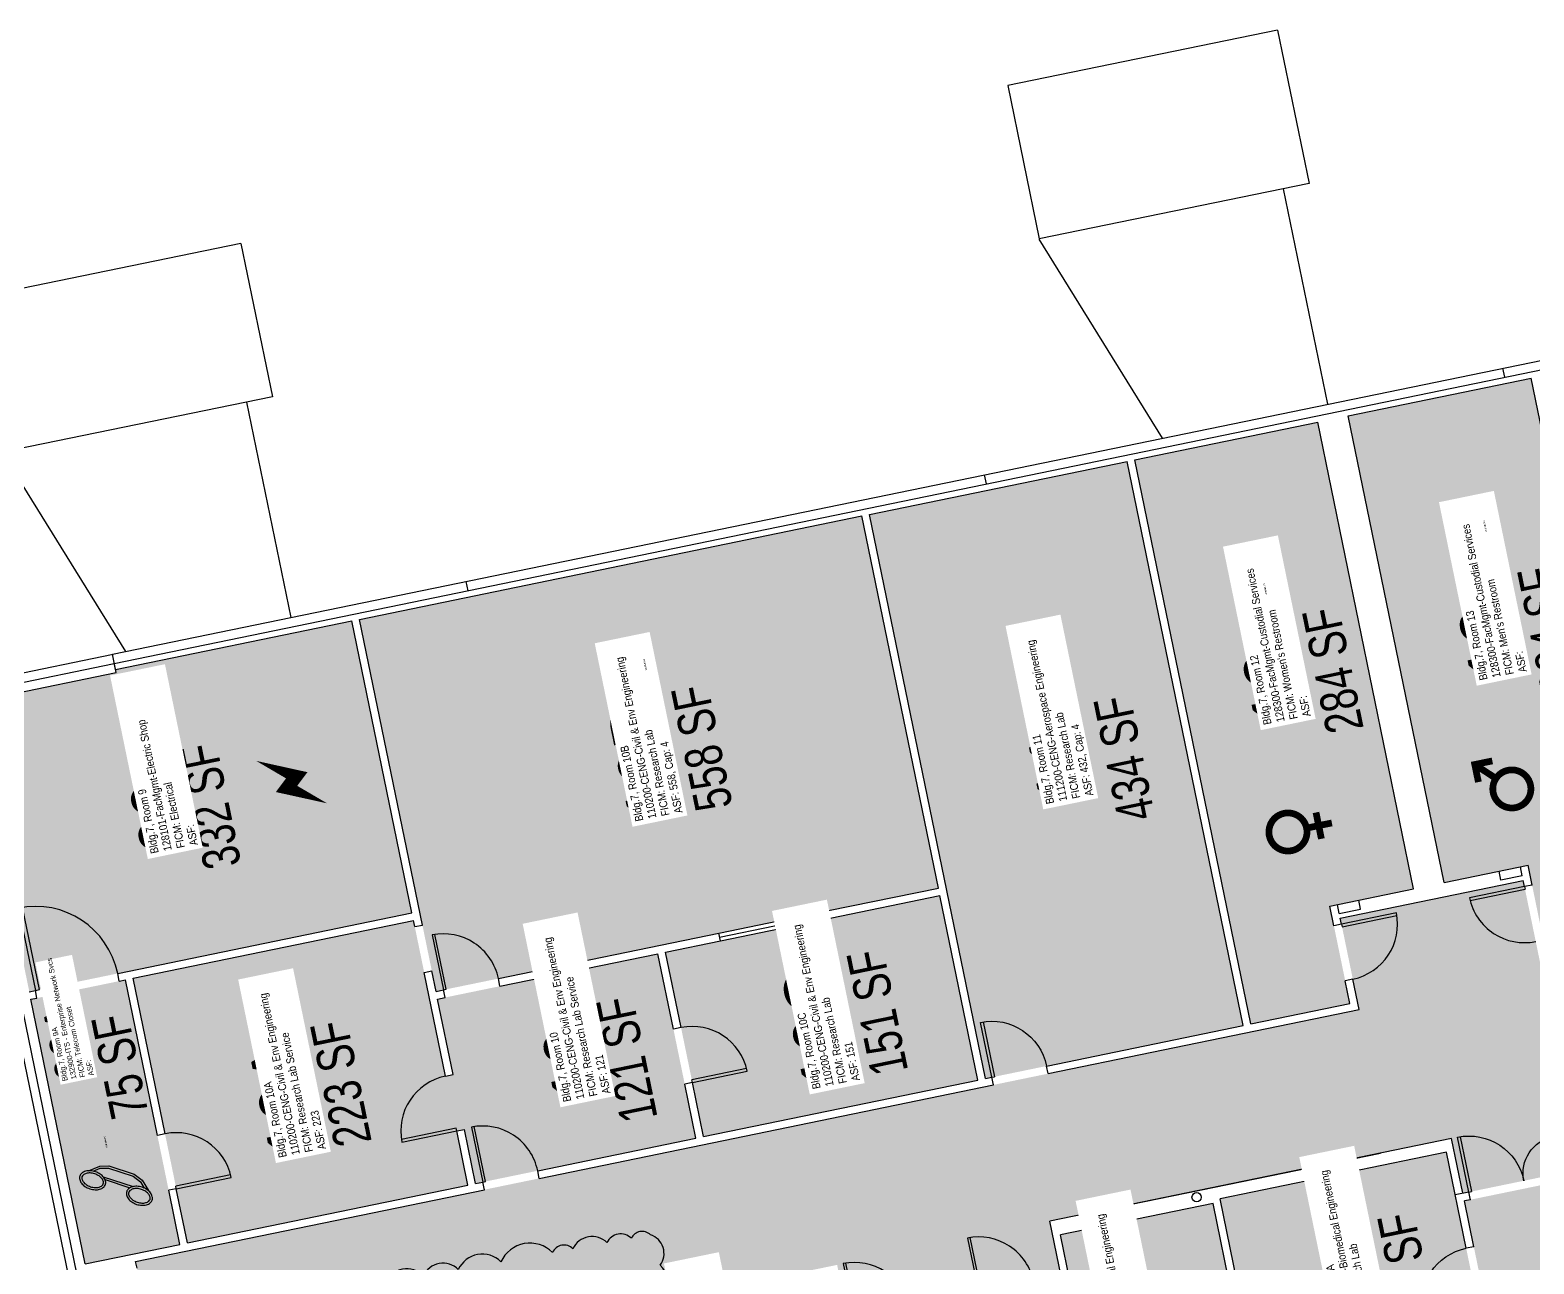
# Model space of a CAD drawing. Header units: inches. Extents: x 69196038 to 69200311, y 27680659 to 27683380.
# Drawn here: x 69197297 to 69198263, y 27681969 to 27682762 of the extents above; entities that cross this region are included whole.
import ezdxf
from ezdxf.enums import TextEntityAlignment as Align

# ---------------------------------------------------------------- set-up
doc = ezdxf.new("R2010")
doc.units = ezdxf.units.IN
doc.header["$MEASUREMENT"] = 0
doc.layers.get('0').update_dxf_attribs({"linetype": 'CONTINUOUS'})
for name, color, linetype in [('A-COLS', 5, 'CONTINUOUS'), ('A-DOOR', 2, 'CONTINUOUS'), ('A-FLOR', 3, 'CONTINUOUS'), ('A-GLAZ', 1, 'CONTINUOUS'), ('A-IDEN-ICON', 4, 'CONTINUOUS'), ('A-IDEN-RNUM', 7, 'CONTINUOUS'), ('A-IDEN-SNUM', 4, 'CONTINUOUS'), ('A-IDEN-VNUM', 4, 'CONTINUOUS'), ('A-WALL', 5, 'CONTINUOUS'), ('AREA-TEXT', 3, 'CONTINUOUS'), ('Rooms-Category-Color', 7, 'CONTINUOUS'), ('Rooms-College-Color', 7, 'CONTINUOUS'), ('Rooms-Department-Color', 7, 'CONTINUOUS'), ('Rooms-Division-Color', 7, 'CONTINUOUS'), ('Rooms-Information', 7, 'CONTINUOUS')]:
    doc.layers.add(name, color=color, linetype=linetype)
doc.layers.add('A-REV', color=1, linetype='CONTINUOUS', true_color=0xff0000)
doc.styles.add('Annotative', font='arial.ttf')
doc.styles.add('CP_AREA', font='arial.ttf', dxfattribs={"height": 15})
doc.styles.add('CP_ROOMSNUMBER', font='arial.ttf', dxfattribs={"height": 1})
doc.styles.add('CP_ROOMVNUMBER', font='arial.ttf', dxfattribs={"width": 0.85, "height": 0.075})

# ---------------------------------------------------------------- blocks, each defined once
blk = doc.blocks.new('ADO002')
for p, q in [((-0.5, 1), (-0.5, 0)), ((-0.451, 1), (-0.5, 1)), ((-0.451, 0), (-0.451, 1)), ((-0.5, 0), (-0.451, 0))]:
    blk.add_line(p, q)
blk.add_arc((-0.5, 0), 1, 0, 90)
at = {"style": 'Annotative', "flags": 1}
blk.add_attdef('SILLHT', text='', height=0.1, dxfattribs=at).set_placement((0, 0), align=Align.MIDDLE)
blk = doc.blocks.new('ADO102')
for p, q in [((0.451, 0.999), (0.451, 0)), ((0.5, 0), (0.5, 1)), ((0.5, 0), (0.451, 0))]:
    blk.add_line(p, q)
blk.add_arc((0.5, 0), 1, 90, 180)
at = {"style": 'Annotative', "flags": 1}
blk.add_attdef('SILLHT', text='', height=0.1, dxfattribs=at).set_placement((0, 0), align=Align.MIDDLE)
blk = doc.blocks.new('Cpmen')
at = {"color": 0, "linetype": 'ByBlock', "const_width": 0.015}
for points in [[(0.055, 0.01), (0.055, 0.05), (0.015, 0.05)], [(0.0151, 0.0101), (0.055, 0.05)]]:
    blk.add_lwpolyline(points, dxfattribs=at)
blk.add_lwpolyline([(-0.0575, -0.02, 1), (0.0275, -0.02, 1)], format="xyb", close=True, dxfattribs=at)
blk = doc.blocks.new('Cpwomen')
at = {"color": 0, "linetype": 'ByBlock', "const_width": 0.015}
blk.add_lwpolyline([(-0.0375, 0, 1), (0.0475, 0, 1)], format="xyb", close=True, dxfattribs=at)
for points in [[(0.005, -0.04), (0.005, -0.1)], [(-0.025, -0.07), (0.035, -0.07)]]:
    blk.add_lwpolyline(points, dxfattribs=at)
blk = doc.blocks.new('Cpelect')
at = {"color": 0, "linetype": 'ByBlock'}
blk.add_lwpolyline([(0.0623, 0.0629, 0, 0.03, 0), (0.0105, -0.0168, 0.03, 0.03, 0), (-0.0105, 0.0068, 0.03, 0, 0), (-0.0623, -0.0729, 0.03, 0, 0)], format="xyseb", dxfattribs=at)
blk = doc.blocks.new('Cpphone')
at = {"color": 0, "linetype": 'ByBlock'}
for p, q in [((0.0096, 0.0252), (-0.0196, -0.0252)), ((0.0169, 0.0279), (-0.0182, -0.0329))]:
    blk.add_line(p, q, dxfattribs=at)
for points in [[(0.0288, 0.0786, 0.139889), (0.0216, 0.0804, 0.107118), (0.0122, 0.0781, 0.079812), (0.0039, 0.0722, 0.067459), (-0.0035, 0.0626, 0.067459), (-0.008, 0.0515, 0.079812), (-0.009, 0.0413, 0.107118), (-0.0064, 0.032, 0.139889), (-0.0012, 0.0267, 0.139889), (0.0061, 0.0248, 0.107118), (0.0155, 0.0272, 0.079812), (0.0238, 0.0331, 0.067459), (0.0312, 0.0426, 0.067459), (0.0357, 0.0538, 0.079812), (0.0367, 0.0639, 0.107118), (0.034, 0.0732, 0.139889)], [(0.0263, 0.0743, 0.139889), (0.0218, 0.0754, 0.107118), (0.0144, 0.0736, 0.079812), (0.0074, 0.0686, 0.067459), (0.0008, 0.0601, 0.067459), (-0.0032, 0.0502, 0.079812), (-0.004, 0.0417, 0.107118), (-0.0019, 0.0344, 0.139889), (0.0013, 0.031, 0.139889), (0.0059, 0.0298, 0.107118), (0.0133, 0.0317, 0.079812), (0.0203, 0.0367, 0.067459), (0.0268, 0.0451, 0.067459), (0.0309, 0.055, 0.079812), (0.0317, 0.0636, 0.107118), (0.0296, 0.0709, 0.139889)], [(-0.0262, -0.0167, 0.139889), (-0.0334, -0.0148, 0.107118), (-0.0428, -0.0172, 0.079812), (-0.0511, -0.0231, 0.067459), (-0.0585, -0.0326, 0.067459), (-0.063, -0.0438, 0.079812), (-0.064, -0.0539, 0.107118), (-0.0614, -0.0632, 0.139889), (-0.0562, -0.0686, 0.139889), (-0.0489, -0.0704, 0.107118), (-0.0395, -0.0681, 0.079812), (-0.0312, -0.0622, 0.067459), (-0.0238, -0.0526, 0.067459), (-0.0193, -0.0415, 0.079812), (-0.0183, -0.0313, 0.107118), (-0.021, -0.022, 0.139889)], [(-0.0287, -0.021, 0.139889), (-0.0332, -0.0198, 0.107118), (-0.0406, -0.0217, 0.079812), (-0.0476, -0.0267, 0.067459), (-0.0542, -0.0351, 0.067459), (-0.0582, -0.045, 0.079812), (-0.059, -0.0536, 0.107118), (-0.0569, -0.0609, 0.139889), (-0.0537, -0.0643, 0.139889), (-0.0491, -0.0654, 0.107118), (-0.0417, -0.0636, 0.079812), (-0.0347, -0.0586, 0.067459), (-0.0282, -0.0501, 0.067459), (-0.0241, -0.0402, 0.079812), (-0.0233, -0.0317, 0.107118), (-0.0254, -0.0244, 0.139889)]]:
    blk.add_lwpolyline(points, format="xyb", close=True, dxfattribs=at)
for points in [[(0.0364, 0.0572), (0.0417, 0.0308), (0.0382, 0.0108), (0.0082, -0.0411), (-0.0083, -0.0558), (-0.0338, -0.0645)], [(0.0334, 0.047), (0.0366, 0.0307), (0.0334, 0.0126), (0.0043, -0.0379), (-0.0109, -0.0514), (-0.0265, -0.0567)]]:
    blk.add_lwpolyline(points, dxfattribs=at)

msp = doc.modelspace()

# ---------------------------------------------------------------- hatches: boundary and pattern name
at = {"layer": 'Rooms-Category-Color', "linetype": 'Continuous', "true_color": 0xadadad}
for points in [[(69198261.04, 27682538.16), (69198143.51, 27682513.97), (69198205.18, 27682214.25), (69198259.05, 27682225.34), (69198261.67, 27682212.6), (69198268.93, 27682177.34), (69198271.95, 27682162.65), (69198335.62, 27682175.75)], [(69198123.92, 27682509.94), (69198006.38, 27682485.75), (69198080.96, 27682123.35), (69198144.62, 27682136.45), (69198141.6, 27682151.14), (69198134.34, 27682186.4), (69198131.72, 27682199.13), (69198185.59, 27682210.22)], [(69199614.02, 27682422.99), (69199613.57, 27682425.2), (69199612.23, 27682431.72), (69199610.35, 27682432.96), (69199478.45, 27682405.81), (69199476.25, 27682405.36), (69199055.07, 27682318.69), (69199047.82, 27682353.95), (69199043.9, 27682353.15), (69199008.64, 27682345.89), (69198991.01, 27682342.26), (69198998.26, 27682307), (69198990.66, 27682305.44), (69198955.4, 27682298.18), (69198693.65, 27682244.32), (69198661.81, 27682237.77), (69198649.08, 27682235.15), (69198613.82, 27682227.89), (69198487.47, 27682201.89), (69198480.21, 27682237.15), (69198462.58, 27682233.53), (69198427.32, 27682226.27), (69198423.4, 27682225.46), (69198430.66, 27682190.2), (69198421.81, 27682188.38), (69198386.54, 27682181.12), (69198268.06, 27682156.74), (69198264.03, 27682176.33), (69198256.78, 27682211.6), (69198255.97, 27682215.51), (69198138.43, 27682191.33), (69198139.24, 27682187.41), (69198146.5, 27682152.15), (69198150.53, 27682132.56), (69197950.8, 27682091.46), (69197915.54, 27682084.2), (69197623.8, 27682024.17), (69197588.53, 27682016.91), (69197364.5, 27681970.81), (69197365.4, 27681966.4), (69197382.33, 27681884.13), (69197383.24, 27681879.72), (69197579.14, 27681920.03), (69197586.39, 27681884.77), (69197590.31, 27681885.58), (69197591.32, 27681880.68), (69197626.58, 27681887.93), (69197625.57, 27681892.83), (69197643.2, 27681896.46), (69197635.95, 27681931.72), (69197815.19, 27681968.6), (69197822.45, 27681933.34), (69197826.36, 27681934.15), (69197861.62, 27681941.41), (69197906.19, 27681950.58), (69197941.45, 27681957.83), (69197959.08, 27681961.46), (69197951.83, 27681996.72), (69198209.92, 27682049.83), (69198217.18, 27682014.57), (69198221.09, 27682015.38), (69198279.86, 27682027.47), (69198283.78, 27682028.28), (69198276.52, 27682063.54), (69198328.93, 27682074.32), (69198336.18, 27682039.06), (69198340.07, 27682039.86), (69198375.34, 27682047.12), (69198392.97, 27682050.74), (69198385.71, 27682086), (69198390.61, 27682087.01), (69198395.44, 27682063.5), (69198515.7, 27682088.25), (69198510.86, 27682111.76), (69198520.17, 27682113.67), (69198525.01, 27682090.17), (69198572.02, 27682099.84), (69198567.18, 27682123.35), (69198588.49, 27682127.73), (69198596.35, 27682089.53), (69198600.27, 27682090.34), (69198670.79, 27682104.85), (69198674.71, 27682105.66), (69198666.85, 27682143.86), (69199340.24, 27682282.42), (69199356.46, 27682203.58), (69199370.97, 27682133.05), (69199414.41, 27681921.98), (69199522.89, 27681944.3), (69199525.09, 27681944.75), (69199595.6, 27681959.26), (69199597.82, 27681959.72), (69199703.26, 27681981.42), (69199704.5, 27681983.29), (69199694.29, 27682032.91), (69199693.84, 27682035.12), (69199672.52, 27682138.7), (69199672.07, 27682140.9), (69199650.76, 27682244.48), (69199650.3, 27682246.69), (69199628.99, 27682350.27), (69199628.53, 27682352.47)], [(69197503.42, 27682382.26), (69197351.6, 27682351.01), (69197352, 27682349.06), (69197281.48, 27682334.54), (69197257.97, 27682329.71), (69197264.02, 27682300.32), (69197273.69, 27682253.31), (69197280.35, 27682220.98), (69197294.86, 27682150.46), (69197296.17, 27682144.1), (69197300.09, 27682144.9), (69197352.98, 27682155.79), (69197542.02, 27682194.69)], [(69197378.46, 27682051.77), (69197357.9, 27682151.69), (69197353.98, 27682150.89), (69197301.09, 27682140), (69197297.18, 27682139.2), (69197332.14, 27681969.26), (69197392.87, 27681981.76), (69197385.72, 27682016.51)]]:
    msp.add_hatch(color=253, dxfattribs=at).paths.add_polyline_path(points)
at = {"layer": 'Rooms-Category-Color', "linetype": 'Continuous', "true_color": 0xe3f498}
for points in [[(69198001.48, 27682484.75), (69197835.95, 27682450.68), (69197910.53, 27682088.28), (69197914.53, 27682089.1), (69197949.79, 27682096.36), (69198076.06, 27682122.34)], [(69197831.05, 27682449.68), (69197508.32, 27682383.26), (69197548.73, 27682186.88), (69197554.77, 27682157.49), (69197557.5, 27682144.27), (69197562.29, 27682145.26), (69197597.55, 27682152.51), (69197739.19, 27682181.66), (69197809.71, 27682196.17), (69197880.23, 27682210.68)], [(69197881.24, 27682205.79), (69197810.72, 27682191.27), (69197740.2, 27682176.76), (69197704.93, 27682169.51), (69197714.91, 27682121.02), (69197722.17, 27682085.76), (69197729.32, 27682050.99), (69197905.63, 27682087.27)], [(69197570.84, 27682054.62), (69197575.74, 27682055.63), (69197568.48, 27682090.89), (69197563.58, 27682089.88), (69197549.88, 27682156.49), (69197543.83, 27682185.87), (69197543.02, 27682189.79), (69197362.8, 27682152.7), (69197383.36, 27682052.78), (69197390.62, 27682017.52), (69197397.77, 27681982.76), (69197577.99, 27682019.85)], [(69197717.27, 27682084.75), (69197710.01, 27682120.01), (69197700.04, 27682168.5), (69197598.56, 27682147.62), (69197563.3, 27682140.36), (69197558.5, 27682139.37), (69197568.48, 27682090.89), (69197575.74, 27682055.63), (69197582.89, 27682020.86), (69197587.53, 27682021.81), (69197622.79, 27682029.07), (69197724.43, 27682049.98)], [(69198388.32, 27681760.86), (69198376.23, 27681819.63), (69198325.64, 27682065.48), (69198283.03, 27682056.71), (69198289.68, 27682024.39), (69198280.87, 27682022.57), (69198222.1, 27682010.48), (69198218.18, 27682009.67), (69198224.23, 27681980.29), (69198231.49, 27681945.03), (69198239.35, 27681906.83), (69198100.75, 27681878.31), (69198135.62, 27681708.86), (69198070.97, 27681695.56), (69198029.84, 27681687.09), (69198013.18, 27681683.66), (69197978.32, 27681853.11), (69197963.62, 27681850.09), (69197928.36, 27681842.83), (69197924.44, 27681842.03), (69197927.06, 27681829.29), (69197994.99, 27681499.21), (69198424, 27681587.49)], [(69198226.59, 27681944.02), (69198219.33, 27681979.28), (69198206.63, 27682040.99), (69198061.18, 27682011.06), (69198087.99, 27681880.79), (69198233.44, 27681910.72)], [(69198056.69, 27682008.09), (69197958.74, 27681987.93), (69197964.99, 27681957.57), (69197942.46, 27681952.94), (69197907.2, 27681945.68), (69197903.28, 27681944.87), (69197923.44, 27681846.93), (69197927.35, 27681847.73), (69197962.62, 27681854.99), (69198083.09, 27681879.78)]]:
    msp.add_hatch(color=61, dxfattribs=at).paths.add_polyline_path(points)
at = {"layer": 'Rooms-College-Color', "linetype": 'Continuous', "true_color": 0xadadad}
for points in [[(69198261.04, 27682538.16), (69198143.51, 27682513.97), (69198205.18, 27682214.25), (69198259.05, 27682225.34), (69198261.67, 27682212.6), (69198268.93, 27682177.34), (69198271.95, 27682162.65), (69198335.62, 27682175.75)], [(69198123.92, 27682509.94), (69198006.38, 27682485.75), (69198080.96, 27682123.35), (69198144.62, 27682136.45), (69198141.6, 27682151.14), (69198134.34, 27682186.4), (69198131.72, 27682199.13), (69198185.59, 27682210.22)], [(69199614.02, 27682422.99), (69199613.57, 27682425.2), (69199612.23, 27682431.72), (69199610.35, 27682432.96), (69199478.45, 27682405.81), (69199476.25, 27682405.36), (69199055.07, 27682318.69), (69199047.82, 27682353.95), (69199043.9, 27682353.15), (69199008.64, 27682345.89), (69198991.01, 27682342.26), (69198998.26, 27682307), (69198990.66, 27682305.44), (69198955.4, 27682298.18), (69198693.65, 27682244.32), (69198661.81, 27682237.77), (69198649.08, 27682235.15), (69198613.82, 27682227.89), (69198487.47, 27682201.89), (69198480.21, 27682237.15), (69198462.58, 27682233.53), (69198427.32, 27682226.27), (69198423.4, 27682225.46), (69198430.66, 27682190.2), (69198421.81, 27682188.38), (69198386.54, 27682181.12), (69198268.06, 27682156.74), (69198264.03, 27682176.33), (69198256.78, 27682211.6), (69198255.97, 27682215.51), (69198138.43, 27682191.33), (69198139.24, 27682187.41), (69198146.5, 27682152.15), (69198150.53, 27682132.56), (69197950.8, 27682091.46), (69197915.54, 27682084.2), (69197623.8, 27682024.17), (69197588.53, 27682016.91), (69197364.5, 27681970.81), (69197365.4, 27681966.4), (69197382.33, 27681884.13), (69197383.24, 27681879.72), (69197579.14, 27681920.03), (69197586.39, 27681884.77), (69197590.31, 27681885.58), (69197591.32, 27681880.68), (69197626.58, 27681887.93), (69197625.57, 27681892.83), (69197643.2, 27681896.46), (69197635.95, 27681931.72), (69197815.19, 27681968.6), (69197822.45, 27681933.34), (69197826.36, 27681934.15), (69197861.62, 27681941.41), (69197906.19, 27681950.58), (69197941.45, 27681957.83), (69197959.08, 27681961.46), (69197951.83, 27681996.72), (69198209.92, 27682049.83), (69198217.18, 27682014.57), (69198221.09, 27682015.38), (69198279.86, 27682027.47), (69198283.78, 27682028.28), (69198276.52, 27682063.54), (69198328.93, 27682074.32), (69198336.18, 27682039.06), (69198340.07, 27682039.86), (69198375.34, 27682047.12), (69198392.97, 27682050.74), (69198385.71, 27682086), (69198390.61, 27682087.01), (69198395.44, 27682063.5), (69198515.7, 27682088.25), (69198510.86, 27682111.76), (69198520.17, 27682113.67), (69198525.01, 27682090.17), (69198572.02, 27682099.84), (69198567.18, 27682123.35), (69198588.49, 27682127.73), (69198596.35, 27682089.53), (69198600.27, 27682090.34), (69198670.79, 27682104.85), (69198674.71, 27682105.66), (69198666.85, 27682143.86), (69199340.24, 27682282.42), (69199356.46, 27682203.58), (69199370.97, 27682133.05), (69199414.41, 27681921.98), (69199522.89, 27681944.3), (69199525.09, 27681944.75), (69199595.6, 27681959.26), (69199597.82, 27681959.72), (69199703.26, 27681981.42), (69199704.5, 27681983.29), (69199694.29, 27682032.91), (69199693.84, 27682035.12), (69199672.52, 27682138.7), (69199672.07, 27682140.9), (69199650.76, 27682244.48), (69199650.3, 27682246.69), (69199628.99, 27682350.27), (69199628.53, 27682352.47)], [(69197503.42, 27682382.26), (69197351.6, 27682351.01), (69197352, 27682349.06), (69197281.48, 27682334.54), (69197257.97, 27682329.71), (69197264.02, 27682300.32), (69197273.69, 27682253.31), (69197280.35, 27682220.98), (69197294.86, 27682150.46), (69197296.17, 27682144.1), (69197300.09, 27682144.9), (69197352.98, 27682155.79), (69197542.02, 27682194.69)], [(69197378.46, 27682051.77), (69197357.9, 27682151.69), (69197353.98, 27682150.89), (69197301.09, 27682140), (69197297.18, 27682139.2), (69197332.14, 27681969.26), (69197392.87, 27681981.76), (69197385.72, 27682016.51)]]:
    msp.add_hatch(color=253, dxfattribs=at).paths.add_polyline_path(points)
at = {"layer": 'Rooms-College-Color', "linetype": 'Continuous', "true_color": 0x99d7b2}
for points in [[(69198001.48, 27682484.75), (69197835.95, 27682450.68), (69197910.53, 27682088.28), (69197914.53, 27682089.1), (69197949.79, 27682096.36), (69198076.06, 27682122.34)], [(69197831.05, 27682449.68), (69197508.32, 27682383.26), (69197548.73, 27682186.88), (69197554.77, 27682157.49), (69197557.5, 27682144.27), (69197562.29, 27682145.26), (69197597.55, 27682152.51), (69197739.19, 27682181.66), (69197809.71, 27682196.17), (69197880.23, 27682210.68)], [(69197881.24, 27682205.79), (69197810.72, 27682191.27), (69197740.2, 27682176.76), (69197704.93, 27682169.51), (69197714.91, 27682121.02), (69197722.17, 27682085.76), (69197729.32, 27682050.99), (69197905.63, 27682087.27)], [(69197570.84, 27682054.62), (69197575.74, 27682055.63), (69197568.48, 27682090.89), (69197563.58, 27682089.88), (69197549.88, 27682156.49), (69197543.83, 27682185.87), (69197543.02, 27682189.79), (69197362.8, 27682152.7), (69197383.36, 27682052.78), (69197390.62, 27682017.52), (69197397.77, 27681982.76), (69197577.99, 27682019.85)], [(69197717.27, 27682084.75), (69197710.01, 27682120.01), (69197700.04, 27682168.5), (69197598.56, 27682147.62), (69197563.3, 27682140.36), (69197558.5, 27682139.37), (69197568.48, 27682090.89), (69197575.74, 27682055.63), (69197582.89, 27682020.86), (69197587.53, 27682021.81), (69197622.79, 27682029.07), (69197724.43, 27682049.98)], [(69198388.32, 27681760.86), (69198376.23, 27681819.63), (69198325.64, 27682065.48), (69198283.03, 27682056.71), (69198289.68, 27682024.39), (69198280.87, 27682022.57), (69198222.1, 27682010.48), (69198218.18, 27682009.67), (69198224.23, 27681980.29), (69198231.49, 27681945.03), (69198239.35, 27681906.83), (69198100.75, 27681878.31), (69198135.62, 27681708.86), (69198070.97, 27681695.56), (69198029.84, 27681687.09), (69198013.18, 27681683.66), (69197978.32, 27681853.11), (69197963.62, 27681850.09), (69197928.36, 27681842.83), (69197924.44, 27681842.03), (69197927.06, 27681829.29), (69197994.99, 27681499.21), (69198424, 27681587.49)], [(69198226.59, 27681944.02), (69198219.33, 27681979.28), (69198206.63, 27682040.99), (69198061.18, 27682011.06), (69198087.99, 27681880.79), (69198233.44, 27681910.72)], [(69198056.69, 27682008.09), (69197958.74, 27681987.93), (69197964.99, 27681957.57), (69197942.46, 27681952.94), (69197907.2, 27681945.68), (69197903.28, 27681944.87), (69197923.44, 27681846.93), (69197927.35, 27681847.73), (69197962.62, 27681854.99), (69198083.09, 27681879.78)]]:
    msp.add_hatch(color=253, dxfattribs=at).paths.add_polyline_path(points)
at = {"layer": 'Rooms-Department-Color', "linetype": 'Continuous', "true_color": 0xacacac}
for points in [[(69198261.04, 27682538.16), (69198143.51, 27682513.97), (69198205.18, 27682214.25), (69198259.05, 27682225.34), (69198261.67, 27682212.6), (69198268.93, 27682177.34), (69198271.95, 27682162.65), (69198335.62, 27682175.75)], [(69198123.92, 27682509.94), (69198006.38, 27682485.75), (69198080.96, 27682123.35), (69198144.62, 27682136.45), (69198141.6, 27682151.14), (69198134.34, 27682186.4), (69198131.72, 27682199.13), (69198185.59, 27682210.22)], [(69199614.02, 27682422.99), (69199613.57, 27682425.2), (69199612.23, 27682431.72), (69199610.35, 27682432.96), (69199478.45, 27682405.81), (69199476.25, 27682405.36), (69199055.07, 27682318.69), (69199047.82, 27682353.95), (69199043.9, 27682353.15), (69199008.64, 27682345.89), (69198991.01, 27682342.26), (69198998.26, 27682307), (69198990.66, 27682305.44), (69198955.4, 27682298.18), (69198693.65, 27682244.32), (69198661.81, 27682237.77), (69198649.08, 27682235.15), (69198613.82, 27682227.89), (69198487.47, 27682201.89), (69198480.21, 27682237.15), (69198462.58, 27682233.53), (69198427.32, 27682226.27), (69198423.4, 27682225.46), (69198430.66, 27682190.2), (69198421.81, 27682188.38), (69198386.54, 27682181.12), (69198268.06, 27682156.74), (69198264.03, 27682176.33), (69198256.78, 27682211.6), (69198255.97, 27682215.51), (69198138.43, 27682191.33), (69198139.24, 27682187.41), (69198146.5, 27682152.15), (69198150.53, 27682132.56), (69197950.8, 27682091.46), (69197915.54, 27682084.2), (69197623.8, 27682024.17), (69197588.53, 27682016.91), (69197364.5, 27681970.81), (69197365.4, 27681966.4), (69197382.33, 27681884.13), (69197383.24, 27681879.72), (69197579.14, 27681920.03), (69197586.39, 27681884.77), (69197590.31, 27681885.58), (69197591.32, 27681880.68), (69197626.58, 27681887.93), (69197625.57, 27681892.83), (69197643.2, 27681896.46), (69197635.95, 27681931.72), (69197815.19, 27681968.6), (69197822.45, 27681933.34), (69197826.36, 27681934.15), (69197861.62, 27681941.41), (69197906.19, 27681950.58), (69197941.45, 27681957.83), (69197959.08, 27681961.46), (69197951.83, 27681996.72), (69198209.92, 27682049.83), (69198217.18, 27682014.57), (69198221.09, 27682015.38), (69198279.86, 27682027.47), (69198283.78, 27682028.28), (69198276.52, 27682063.54), (69198328.93, 27682074.32), (69198336.18, 27682039.06), (69198340.07, 27682039.86), (69198375.34, 27682047.12), (69198392.97, 27682050.74), (69198385.71, 27682086), (69198390.61, 27682087.01), (69198395.44, 27682063.5), (69198515.7, 27682088.25), (69198510.86, 27682111.76), (69198520.17, 27682113.67), (69198525.01, 27682090.17), (69198572.02, 27682099.84), (69198567.18, 27682123.35), (69198588.49, 27682127.73), (69198596.35, 27682089.53), (69198600.27, 27682090.34), (69198670.79, 27682104.85), (69198674.71, 27682105.66), (69198666.85, 27682143.86), (69199340.24, 27682282.42), (69199356.46, 27682203.58), (69199370.97, 27682133.05), (69199414.41, 27681921.98), (69199522.89, 27681944.3), (69199525.09, 27681944.75), (69199595.6, 27681959.26), (69199597.82, 27681959.72), (69199703.26, 27681981.42), (69199704.5, 27681983.29), (69199694.29, 27682032.91), (69199693.84, 27682035.12), (69199672.52, 27682138.7), (69199672.07, 27682140.9), (69199650.76, 27682244.48), (69199650.3, 27682246.69), (69199628.99, 27682350.27), (69199628.53, 27682352.47)], [(69197503.42, 27682382.26), (69197351.6, 27682351.01), (69197352, 27682349.06), (69197281.48, 27682334.54), (69197257.97, 27682329.71), (69197264.02, 27682300.32), (69197273.69, 27682253.31), (69197280.35, 27682220.98), (69197294.86, 27682150.46), (69197296.17, 27682144.1), (69197300.09, 27682144.9), (69197352.98, 27682155.79), (69197542.02, 27682194.69)], [(69197378.46, 27682051.77), (69197357.9, 27682151.69), (69197353.98, 27682150.89), (69197301.09, 27682140), (69197297.18, 27682139.2), (69197332.14, 27681969.26), (69197392.87, 27681981.76), (69197385.72, 27682016.51)]]:
    msp.add_hatch(color=253, dxfattribs=at).paths.add_polyline_path(points)
at = {"layer": 'Rooms-Department-Color', "linetype": 'Continuous', "true_color": 0x99d7b2}
for points in [[(69198001.48, 27682484.75), (69197835.95, 27682450.68), (69197910.53, 27682088.28), (69197914.53, 27682089.1), (69197949.79, 27682096.36), (69198076.06, 27682122.34)], [(69197831.05, 27682449.68), (69197508.32, 27682383.26), (69197548.73, 27682186.88), (69197554.77, 27682157.49), (69197557.5, 27682144.27), (69197562.29, 27682145.26), (69197597.55, 27682152.51), (69197739.19, 27682181.66), (69197809.71, 27682196.17), (69197880.23, 27682210.68)], [(69197881.24, 27682205.79), (69197810.72, 27682191.27), (69197740.2, 27682176.76), (69197704.93, 27682169.51), (69197714.91, 27682121.02), (69197722.17, 27682085.76), (69197729.32, 27682050.99), (69197905.63, 27682087.27)], [(69197570.84, 27682054.62), (69197575.74, 27682055.63), (69197568.48, 27682090.89), (69197563.58, 27682089.88), (69197549.88, 27682156.49), (69197543.83, 27682185.87), (69197543.02, 27682189.79), (69197362.8, 27682152.7), (69197383.36, 27682052.78), (69197390.62, 27682017.52), (69197397.77, 27681982.76), (69197577.99, 27682019.85)], [(69197717.27, 27682084.75), (69197710.01, 27682120.01), (69197700.04, 27682168.5), (69197598.56, 27682147.62), (69197563.3, 27682140.36), (69197558.5, 27682139.37), (69197568.48, 27682090.89), (69197575.74, 27682055.63), (69197582.89, 27682020.86), (69197587.53, 27682021.81), (69197622.79, 27682029.07), (69197724.43, 27682049.98)], [(69198388.32, 27681760.86), (69198376.23, 27681819.63), (69198325.64, 27682065.48), (69198283.03, 27682056.71), (69198289.68, 27682024.39), (69198280.87, 27682022.57), (69198222.1, 27682010.48), (69198218.18, 27682009.67), (69198224.23, 27681980.29), (69198231.49, 27681945.03), (69198239.35, 27681906.83), (69198100.75, 27681878.31), (69198135.62, 27681708.86), (69198070.97, 27681695.56), (69198029.84, 27681687.09), (69198013.18, 27681683.66), (69197978.32, 27681853.11), (69197963.62, 27681850.09), (69197928.36, 27681842.83), (69197924.44, 27681842.03), (69197927.06, 27681829.29), (69197994.99, 27681499.21), (69198424, 27681587.49)], [(69198226.59, 27681944.02), (69198219.33, 27681979.28), (69198206.63, 27682040.99), (69198061.18, 27682011.06), (69198087.99, 27681880.79), (69198233.44, 27681910.72)], [(69198056.69, 27682008.09), (69197958.74, 27681987.93), (69197964.99, 27681957.57), (69197942.46, 27681952.94), (69197907.2, 27681945.68), (69197903.28, 27681944.87), (69197923.44, 27681846.93), (69197927.35, 27681847.73), (69197962.62, 27681854.99), (69198083.09, 27681879.78)]]:
    msp.add_hatch(color=253, dxfattribs=at).paths.add_polyline_path(points)
at = {"layer": 'Rooms-Division-Color', "linetype": 'Continuous', "true_color": 0xadadad}
for points in [[(69198261.04, 27682538.16), (69198143.51, 27682513.97), (69198205.18, 27682214.25), (69198259.05, 27682225.34), (69198261.67, 27682212.6), (69198268.93, 27682177.34), (69198271.95, 27682162.65), (69198335.62, 27682175.75)], [(69198123.92, 27682509.94), (69198006.38, 27682485.75), (69198080.96, 27682123.35), (69198144.62, 27682136.45), (69198141.6, 27682151.14), (69198134.34, 27682186.4), (69198131.72, 27682199.13), (69198185.59, 27682210.22)], [(69199614.02, 27682422.99), (69199613.57, 27682425.2), (69199612.23, 27682431.72), (69199610.35, 27682432.96), (69199478.45, 27682405.81), (69199476.25, 27682405.36), (69199055.07, 27682318.69), (69199047.82, 27682353.95), (69199043.9, 27682353.15), (69199008.64, 27682345.89), (69198991.01, 27682342.26), (69198998.26, 27682307), (69198990.66, 27682305.44), (69198955.4, 27682298.18), (69198693.65, 27682244.32), (69198661.81, 27682237.77), (69198649.08, 27682235.15), (69198613.82, 27682227.89), (69198487.47, 27682201.89), (69198480.21, 27682237.15), (69198462.58, 27682233.53), (69198427.32, 27682226.27), (69198423.4, 27682225.46), (69198430.66, 27682190.2), (69198421.81, 27682188.38), (69198386.54, 27682181.12), (69198268.06, 27682156.74), (69198264.03, 27682176.33), (69198256.78, 27682211.6), (69198255.97, 27682215.51), (69198138.43, 27682191.33), (69198139.24, 27682187.41), (69198146.5, 27682152.15), (69198150.53, 27682132.56), (69197950.8, 27682091.46), (69197915.54, 27682084.2), (69197623.8, 27682024.17), (69197588.53, 27682016.91), (69197364.5, 27681970.81), (69197365.4, 27681966.4), (69197382.33, 27681884.13), (69197383.24, 27681879.72), (69197579.14, 27681920.03), (69197586.39, 27681884.77), (69197590.31, 27681885.58), (69197591.32, 27681880.68), (69197626.58, 27681887.93), (69197625.57, 27681892.83), (69197643.2, 27681896.46), (69197635.95, 27681931.72), (69197815.19, 27681968.6), (69197822.45, 27681933.34), (69197826.36, 27681934.15), (69197861.62, 27681941.41), (69197906.19, 27681950.58), (69197941.45, 27681957.83), (69197959.08, 27681961.46), (69197951.83, 27681996.72), (69198209.92, 27682049.83), (69198217.18, 27682014.57), (69198221.09, 27682015.38), (69198279.86, 27682027.47), (69198283.78, 27682028.28), (69198276.52, 27682063.54), (69198328.93, 27682074.32), (69198336.18, 27682039.06), (69198340.07, 27682039.86), (69198375.34, 27682047.12), (69198392.97, 27682050.74), (69198385.71, 27682086), (69198390.61, 27682087.01), (69198395.44, 27682063.5), (69198515.7, 27682088.25), (69198510.86, 27682111.76), (69198520.17, 27682113.67), (69198525.01, 27682090.17), (69198572.02, 27682099.84), (69198567.18, 27682123.35), (69198588.49, 27682127.73), (69198596.35, 27682089.53), (69198600.27, 27682090.34), (69198670.79, 27682104.85), (69198674.71, 27682105.66), (69198666.85, 27682143.86), (69199340.24, 27682282.42), (69199356.46, 27682203.58), (69199370.97, 27682133.05), (69199414.41, 27681921.98), (69199522.89, 27681944.3), (69199525.09, 27681944.75), (69199595.6, 27681959.26), (69199597.82, 27681959.72), (69199703.26, 27681981.42), (69199704.5, 27681983.29), (69199694.29, 27682032.91), (69199693.84, 27682035.12), (69199672.52, 27682138.7), (69199672.07, 27682140.9), (69199650.76, 27682244.48), (69199650.3, 27682246.69), (69199628.99, 27682350.27), (69199628.53, 27682352.47)], [(69197503.42, 27682382.26), (69197351.6, 27682351.01), (69197352, 27682349.06), (69197281.48, 27682334.54), (69197257.97, 27682329.71), (69197264.02, 27682300.32), (69197273.69, 27682253.31), (69197280.35, 27682220.98), (69197294.86, 27682150.46), (69197296.17, 27682144.1), (69197300.09, 27682144.9), (69197352.98, 27682155.79), (69197542.02, 27682194.69)], [(69197378.46, 27682051.77), (69197357.9, 27682151.69), (69197353.98, 27682150.89), (69197301.09, 27682140), (69197297.18, 27682139.2), (69197332.14, 27681969.26), (69197392.87, 27681981.76), (69197385.72, 27682016.51)]]:
    msp.add_hatch(color=253, dxfattribs=at).paths.add_polyline_path(points)
at = {"layer": 'Rooms-Division-Color', "linetype": 'Continuous', "true_color": 0x99d7b2}
for points in [[(69198001.48, 27682484.75), (69197835.95, 27682450.68), (69197910.53, 27682088.28), (69197914.53, 27682089.1), (69197949.79, 27682096.36), (69198076.06, 27682122.34)], [(69197831.05, 27682449.68), (69197508.32, 27682383.26), (69197548.73, 27682186.88), (69197554.77, 27682157.49), (69197557.5, 27682144.27), (69197562.29, 27682145.26), (69197597.55, 27682152.51), (69197739.19, 27682181.66), (69197809.71, 27682196.17), (69197880.23, 27682210.68)], [(69197881.24, 27682205.79), (69197810.72, 27682191.27), (69197740.2, 27682176.76), (69197704.93, 27682169.51), (69197714.91, 27682121.02), (69197722.17, 27682085.76), (69197729.32, 27682050.99), (69197905.63, 27682087.27)], [(69197570.84, 27682054.62), (69197575.74, 27682055.63), (69197568.48, 27682090.89), (69197563.58, 27682089.88), (69197549.88, 27682156.49), (69197543.83, 27682185.87), (69197543.02, 27682189.79), (69197362.8, 27682152.7), (69197383.36, 27682052.78), (69197390.62, 27682017.52), (69197397.77, 27681982.76), (69197577.99, 27682019.85)], [(69197717.27, 27682084.75), (69197710.01, 27682120.01), (69197700.04, 27682168.5), (69197598.56, 27682147.62), (69197563.3, 27682140.36), (69197558.5, 27682139.37), (69197568.48, 27682090.89), (69197575.74, 27682055.63), (69197582.89, 27682020.86), (69197587.53, 27682021.81), (69197622.79, 27682029.07), (69197724.43, 27682049.98)], [(69198388.32, 27681760.86), (69198376.23, 27681819.63), (69198325.64, 27682065.48), (69198283.03, 27682056.71), (69198289.68, 27682024.39), (69198280.87, 27682022.57), (69198222.1, 27682010.48), (69198218.18, 27682009.67), (69198224.23, 27681980.29), (69198231.49, 27681945.03), (69198239.35, 27681906.83), (69198100.75, 27681878.31), (69198135.62, 27681708.86), (69198070.97, 27681695.56), (69198029.84, 27681687.09), (69198013.18, 27681683.66), (69197978.32, 27681853.11), (69197963.62, 27681850.09), (69197928.36, 27681842.83), (69197924.44, 27681842.03), (69197927.06, 27681829.29), (69197994.99, 27681499.21), (69198424, 27681587.49)], [(69198226.59, 27681944.02), (69198219.33, 27681979.28), (69198206.63, 27682040.99), (69198061.18, 27682011.06), (69198087.99, 27681880.79), (69198233.44, 27681910.72)], [(69198056.69, 27682008.09), (69197958.74, 27681987.93), (69197964.99, 27681957.57), (69197942.46, 27681952.94), (69197907.2, 27681945.68), (69197903.28, 27681944.87), (69197923.44, 27681846.93), (69197927.35, 27681847.73), (69197962.62, 27681854.99), (69198083.09, 27681879.78)]]:
    msp.add_hatch(color=253, dxfattribs=at).paths.add_polyline_path(points)

# ---------------------------------------------------------------- linework, layer by layer
at = {"layer": 'A-COLS'}
msp.add_circle((69198046.17, 27682012.05), 3, dxfattribs=at)
at = {"layer": 'A-FLOR'}
for p, q in [((69198098.13, 27682761.79), (69197924.76, 27682726.11)), ((69198098.13, 27682761.79), (69198118.4, 27682663.27)), ((69197924.76, 27682726.11), (69197945.03, 27682627.59)), ((69198118.4, 27682663.27), (69197945.03, 27682627.59)), ((69198101.73, 27682659.9), (69198130.22, 27682521.45)), ((69198024.18, 27682499.6), (69197945.06, 27682627.47)), ((69197432.08, 27682624.73), (69197258.72, 27682589.05)), ((69197432.08, 27682624.73), (69197452.34, 27682526.27)), ((69197452.34, 27682526.27), (69197278.98, 27682490.59)), ((69197435.68, 27682522.84), (69197464.18, 27682384.39)), ((69197358.14, 27682362.55), (69197279.01, 27682490.42))]:
    msp.add_line(p, q, dxfattribs=at)
at = {"layer": 'A-GLAZ'}
for p, q in [((69197279.55, 27682346.4), (69197350.07, 27682360.91)), ((69197280.27, 27682340.42), (69197350.79, 27682354.93)), ((69197281.48, 27682334.54), (69197352, 27682349.06)), ((69197739.19, 27682181.66), (69197809.71, 27682196.17)), ((69197740.2, 27682176.76), (69197810.72, 27682191.27))]:
    msp.add_line(p, q, dxfattribs=at)
at = {"layer": 'A-GLAZ', "linetype": 'Continuous'}
msp.add_line((69197739.69, 27682179.21), (69197810.21, 27682193.72), dxfattribs=at)
at = {"layer": 'A-REV', "linetype": 'Continuous'}
msp.add_lwpolyline([(69197545.3, 27681852.34, 0.520567), (69197560.83, 27681854.79, 0.520567), (69197592.73, 27681859.83, 0.520567), (69197617.16, 27681863.69, 0.520567), (69197641.01, 27681867.46, 0.520567), (69197654.94, 27681869.66, 0.520567), (69197679.19, 27681873.5, 0.520567), (69197686.88, 27681881.4, 0.520567), (69197689.69, 27681898.26, 0.520567), (69197695.53, 27681933.25, 0.520567), (69197701.39, 27681968.39, 0.520567), (69197695.23, 27681987.93, 0.520567), (69197682.97, 27681985.72, 0.520567), (69197667.32, 27681982.9, 0.520567), (69197645.44, 27681978.96, 0.520567), (69197632.33, 27681976.6, 0.520567), (69197599.13, 27681970.61, 0.520567), (69197571.81, 27681965.69, 0.520567), (69197549.28, 27681961.62, 0.520567), (69197524.89, 27681957.23, 0.520567), (69197519.45, 27681941.2, 0.520567), (69197525.63, 27681919.96, 0.520567), (69197535.03, 27681887.66, 0.520567), (69197538.9, 27681874.35, 0.520567)], format="xyb", close=True, dxfattribs=at)
at = {"layer": 'A-WALL'}
for p, q in [((69197349.58, 27682360.81), (69198462.27, 27682589.77)), ((69197350.79, 27682354.93), (69198463.48, 27682583.9)), ((69198244.08, 27682538.75), (69198242.87, 27682544.63)), ((69198244.08, 27682538.75), (69198242.87, 27682544.63)), ((69198143.51, 27682513.97), (69198261.04, 27682538.16)), ((69198335.62, 27682175.75), (69198261.04, 27682538.16)), ((69198006.38, 27682485.75), (69198123.92, 27682509.94)), ((69198185.59, 27682210.22), (69198123.92, 27682509.94)), ((69198205.18, 27682214.25), (69198143.51, 27682513.97)), ((69197835.95, 27682450.68), (69198001.48, 27682484.75)), ((69198076.06, 27682122.34), (69198001.48, 27682484.75)), ((69198080.96, 27682123.35), (69198006.38, 27682485.75)), ((69197911.05, 27682470.22), (69197909.85, 27682476.1)), ((69197508.32, 27682383.26), (69197831.05, 27682449.68)), ((69197880.23, 27682210.68), (69197831.05, 27682449.68)), ((69197910.53, 27682088.28), (69197835.95, 27682450.68)), ((69197578.03, 27682401.69), (69197576.82, 27682407.57)), ((69197351.6, 27682351.01), (69197503.42, 27682382.26)), ((69197542.02, 27682194.69), (69197503.42, 27682382.26)), ((69197548.73, 27682186.88), (69197508.32, 27682383.26)), ((69197351.6, 27682351.01), (69197349.58, 27682360.81)), ((69197352, 27682349.06), (69197349.58, 27682360.81)), ((69198205.18, 27682214.25), (69198259.05, 27682225.34)), ((69198241.65, 27682215.63), (69198240.44, 27682221.51)), ((69198255.37, 27682218.45), (69198254.16, 27682224.33)), ((69198261.67, 27682212.6), (69198259.05, 27682225.34)), ((69197809.71, 27682196.17), (69197880.23, 27682210.68)), ((69198131.72, 27682199.13), (69198185.59, 27682210.22)), ((69198138.43, 27682191.33), (69198255.97, 27682215.51)), ((69198255.37, 27682218.45), (69198241.65, 27682215.63)), ((69198256.78, 27682211.6), (69198255.97, 27682215.51)), ((69198261.67, 27682212.6), (69198256.78, 27682211.6)), ((69197810.72, 27682191.27), (69197881.24, 27682205.79)), ((69197905.63, 27682087.27), (69197881.24, 27682205.79)), ((69198137.83, 27682194.27), (69198136.62, 27682200.14)), ((69198151.54, 27682197.09), (69198150.33, 27682202.96)), ((69197352.98, 27682155.79), (69197542.02, 27682194.69)), ((69197810.72, 27682191.27), (69197809.71, 27682196.17)), ((69198134.34, 27682186.4), (69198131.72, 27682199.13)), ((69198137.83, 27682194.27), (69198151.54, 27682197.09)), ((69198139.24, 27682187.41), (69198138.43, 27682191.33)), ((69197362.8, 27682152.7), (69197543.02, 27682189.79)), ((69197543.83, 27682185.87), (69197543.02, 27682189.79)), ((69197543.83, 27682185.87), (69197548.73, 27682186.88)), ((69197597.55, 27682152.51), (69197739.19, 27682181.66)), ((69197740.2, 27682176.76), (69197739.19, 27682181.66)), ((69198139.24, 27682187.41), (69198134.34, 27682186.4)), ((69197704.93, 27682169.51), (69197740.2, 27682176.76)), ((69197598.56, 27682147.62), (69197700.04, 27682168.5)), ((69197710.01, 27682120.01), (69197700.04, 27682168.5)), ((69197714.91, 27682121.02), (69197704.93, 27682169.51)), ((69197353.98, 27682150.89), (69197352.98, 27682155.79)), ((69197353.98, 27682150.89), (69197357.9, 27682151.69)), ((69197378.46, 27682051.77), (69197357.9, 27682151.69)), ((69197383.36, 27682052.78), (69197362.8, 27682152.7)), ((69197549.88, 27682156.49), (69197554.77, 27682157.49)), ((69197563.58, 27682089.88), (69197549.88, 27682156.49)), ((69197557.5, 27682144.27), (69197554.77, 27682157.49)), ((69197598.56, 27682147.62), (69197597.55, 27682152.51)), ((69198146.5, 27682152.15), (69198141.6, 27682151.14)), ((69198150.53, 27682132.56), (69198146.5, 27682152.15)), ((69197321.4, 27681961.94), (69197283.1, 27682148.04)), ((69197326.79, 27681963.05), (69197288.49, 27682149.15)), ((69197296.17, 27682144.1), (69197300.09, 27682144.9)), ((69197301.09, 27682140), (69197300.09, 27682144.9)), ((69197557.5, 27682144.27), (69197562.29, 27682145.26)), ((69197563.3, 27682140.36), (69197562.29, 27682145.26)), ((69198144.62, 27682136.45), (69198141.6, 27682151.14)), ((69197297.18, 27682139.2), (69197301.09, 27682140)), ((69197332.14, 27681969.26), (69197297.18, 27682139.2)), ((69197558.5, 27682139.37), (69197563.3, 27682140.36)), ((69197568.48, 27682090.89), (69197558.5, 27682139.37)), ((69197950.8, 27682091.46), (69198150.53, 27682132.56)), ((69198080.96, 27682123.35), (69198144.62, 27682136.45)), ((69197714.91, 27682121.02), (69197710.01, 27682120.01)), ((69197949.79, 27682096.36), (69198076.06, 27682122.34)), ((69197950.8, 27682091.46), (69197949.79, 27682096.36)), ((69197563.58, 27682089.88), (69197568.48, 27682090.89)), ((69197623.8, 27682024.17), (69197915.54, 27682084.2)), ((69197722.17, 27682085.76), (69197717.27, 27682084.75)), ((69197724.43, 27682049.98), (69197717.27, 27682084.75)), ((69197729.32, 27682050.99), (69197722.17, 27682085.76)), ((69197729.32, 27682050.99), (69197905.63, 27682087.27)), ((69197910.53, 27682088.28), (69197914.53, 27682089.1)), ((69197915.54, 27682084.2), (69197914.53, 27682089.1)), ((69197570.84, 27682054.62), (69197575.74, 27682055.63)), ((69197582.89, 27682020.86), (69197575.74, 27682055.63)), ((69197383.36, 27682052.78), (69197378.46, 27682051.77)), ((69197577.99, 27682019.85), (69197570.84, 27682054.62)), ((69197622.79, 27682029.07), (69197724.43, 27682049.98)), ((69198209.92, 27682049.83), (69197951.83, 27681996.72)), ((69198217.18, 27682014.57), (69198209.92, 27682049.83)), ((69197994.92, 27682005.59), (69198164.37, 27682040.46)), ((69198206.63, 27682040.99), (69198061.18, 27682011.06)), ((69198219.33, 27681979.28), (69198206.63, 27682040.99)), ((69197623.8, 27682024.17), (69197622.79, 27682029.07)), ((69197364.5, 27681970.81), (69197588.53, 27682016.91)), ((69197390.62, 27682017.52), (69197385.72, 27682016.51)), ((69197392.87, 27681981.76), (69197385.72, 27682016.51)), ((69197397.77, 27681982.76), (69197390.62, 27682017.52)), ((69197397.77, 27681982.76), (69197577.99, 27682019.85)), ((69197582.89, 27682020.86), (69197587.53, 27682021.81)), ((69197588.53, 27682016.91), (69197587.53, 27682021.81)), ((69198056.69, 27682008.09), (69197958.74, 27681987.93)), ((69198083.09, 27681879.78), (69198056.69, 27682008.09)), ((69198087.99, 27681880.79), (69198061.18, 27682011.06)), ((69198221.09, 27682015.38), (69198212.28, 27682013.56)), ((69198222.1, 27682010.48), (69198218.18, 27682009.67)), ((69198224.23, 27681980.29), (69198218.18, 27682009.67)), ((69198222.1, 27682010.48), (69198221.09, 27682015.38)), ((69197959.08, 27681961.46), (69197951.83, 27681996.72)), ((69197964.99, 27681957.57), (69197958.74, 27681987.93)), ((69197332.14, 27681969.26), (69197392.87, 27681981.76)), ((69198224.23, 27681980.29), (69198219.33, 27681979.28)), ((69197365.4, 27681966.4), (69197364.5, 27681970.81))]:
    msp.add_line(p, q, dxfattribs=at)

# ---------------------------------------------------------------- block references
at = {"layer": 'A-DOOR'}
for name, p, xscale, yscale, zscale, rotation in [('ADO102', (69198260.4, 27682193.96), 36.00000000000159, 36.00000000000159, 84, 101.6278182482858), ('ADO002', (69197326.53, 27682150.34), 54.00015119835976, 54.00015119835976, 126.0003528009886, 11.62781824527337), ('ADO002', (69198142.87, 27682169.78), 36.00000000000159, 36.00000000000159, 84, 281.6278182482858), ('ADO002', (69197579.92, 27682148.89), 36.00000000000159, 36.00000000000159, 84, 11.62781824828581), ('ADO102', (69197718.54, 27682103.39), 36.00000000000159, 36.00000000000159, 84, 281.6278182482858), ('ADO102', (69197932.16, 27682092.73), -36.00000000000159, 35.99999999937227, 84, 11.62781824828584), ('ADO002', (69197567.21, 27682072.25), 36.00000000000159, 36.00000000000159, 84, 101.6278182482858), ('ADO102', (69197386.99, 27682035.15), 36.00000000000159, 36.00000000000159, 84, 281.6278182482858), ('ADO002', (69197605.16, 27682025.44), 36.00000000000159, 36.00000000000159, 84, 11.62781824828581), ('ADO102', (69198238.72, 27682019), -36.00000000000159, 35.99999999937227, 84, 11.62781824828584), ('ADO002', (69198268.11, 27682025.05), -24.00000000000108, 24.00000000140593, 84, 11.62781824828584), ('ADO002', (69197923.82, 27681954.2), 36.00000000000159, 36.00000000000159, 84, 11.62781824828581), ('ADO102', (69198222.96, 27681961.65), -36.00000000000159, 35.99999999937227, 84, 101.6278182482858), ('ADO002', (69197843.99, 27681937.78), 36.00000000000159, 36.00000000000159, 84, 11.62781824828581)]:
    msp.add_blockref(name, p, dxfattribs=dict(at, xscale=xscale, yscale=yscale, zscale=zscale, rotation=rotation))
at = {"layer": 'A-IDEN-ICON', "linetype": 'Continuous', "xscale": 288.0000000000001, "yscale": 288.0000000000001, "zscale": 288.0000000000001, "rotation": 101.627801119452}
for name, p in [('Cpelect', (69197463.31, 27682278.43)), ('Cpphone', (69197352.5, 27682022.11))]:
    msp.add_blockref(name, p, dxfattribs=at)
at = {"layer": 'A-IDEN-ICON', "xscale": 288.0000000000128, "yscale": 288.0000000000128, "zscale": 288.0000000000128, "rotation": 101.627801119452}
for name, p in [('Cpmen', (69198242.16, 27682277.41)), ('Cpwomen', (69198105.12, 27682245.28))]:
    msp.add_blockref(name, p, dxfattribs=at)

# ---------------------------------------------------------------- texts
at = {"layer": 'A-IDEN-RNUM', "style": 'CP_ROOMSNUMBER'}
for s, p in [('0013-00', (69198232.67, 27682439.65)), ('0012-00', (69198091.43, 27682399.14)), ('0010-B0', (69197693.02, 27682350.48)), ('0011-00', (69197938.39, 27682344.06)), ('0009-00', (69197384.6, 27682240.86)), ('0010-C0', (69197800.98, 27682128.65)), ('0010-00', (69197653.36, 27682098.03)), ('0010-A0', (69197469.08, 27682057.96)), ('0009-A0', (69197346.46, 27682043.98))]:
    msp.add_text(s, height=0.96, rotation=101.63, dxfattribs=at).set_placement(p)
at = {"layer": 'A-IDEN-SNUM', "style": 'CP_ROOMSNUMBER'}
for s, p in [('0070001300', (69198232.67, 27682439.65)), ('0070001200', (69198091.43, 27682399.14)), ('00700010B0', (69197693.02, 27682350.48)), ('0070001100', (69197938.39, 27682344.06)), ('0070000900', (69197384.6, 27682240.86)), ('00700010C0', (69197800.98, 27682128.65)), ('0070001000', (69197653.36, 27682098.03)), ('00700010A0', (69197469.08, 27682057.96)), ('00700009A0', (69197346.46, 27682043.98))]:
    msp.add_text(s, height=0.96, rotation=101.63, dxfattribs=at).set_placement(p)
at = {"layer": 'A-IDEN-VNUM', "style": 'CP_ROOMVNUMBER', "width": 0.85}
for s, height, p in [('13', 36, (69198235.99, 27682369.57)), ('12', 36, (69198097.23, 27682341.02)), ('10B', 36, (69197692.16, 27682293.22)), ('11', 36, (69197958.96, 27682290.41)), ('09', 36, (69197382.2, 27682258.26)), ('10C', 36, (69197804.38, 27682122.15)), ('09A', 24, (69197320.94, 27682112.94)), ('10A', 36, (69197461.63, 27682076.95)), ('10', 36, (69197647.29, 27682098.78)), ('4A', 36, (69198145.75, 27681951.24))]:
    msp.add_text(s, height=height, rotation=101.63, dxfattribs=at).set_placement(p, align=Align.MIDDLE_CENTER)
at = {"layer": 'AREA-TEXT', "linetype": 'Continuous', "style": 'CP_AREA', "width": 0.75}
for s, p in [('284 SF', (69198271.86, 27682376.96)), ('284 SF', (69198133.66, 27682350.48)), ('558 SF', (69197728.24, 27682300.65)), ('434 SF', (69197999.64, 27682293.77)), ('332 SF', (69197412.51, 27682263.24)), ('151 SF', (69197840.98, 27682130.66)), ('121 SF', (69197680.01, 27682100.49)), ('75 SF', (69197354.32, 27682096.08)), ('223 SF', (69197496.34, 27682085.08)), ('137 SF', (69198181.97, 27681961.64))]:
    msp.add_text(s, height=24, rotation=101.6278, dxfattribs=at).set_placement(p, align=Align.MIDDLE_CENTER)

# ---------------------------------------------------------------- next in the draw order: texts
at = {"layer": 'Rooms-Information', "linetype": 'Continuous', "attachment_point": 7, "rotation": 101.63, "style": 'CP_ROOMVNUMBER', "bg_fill": 3, "box_fill_scale": 1.5, "bg_fill_color": 256, "bg_fill_true_color": 13158600, "bg_fill_transparency": 0}
for s, insert, char_height, width in [("Bldg.7, Room 13^M^J128300-FacMgmt-Custodial Services^M^JFICM: Men's Restroom^M^JASF: ", (69198258.41, 27682349.92), 5.1429, 115.2), ("Bldg.7, Room 12^M^J128300-FacMgmt-Custodial Services^M^JFICM: Women's Restroom^M^JASF: ", (69198119.65, 27682321.36), 5.1429, 115.2), ('Bldg.7, Room 11^M^J111200-CENG-Aerospace Engineering^M^JFICM: Research Lab^M^JASF: 432, Cap: 4', (69197981.38, 27682270.75), 5.1429, 115.2), ('Bldg.7, Room 10B^M^J110200-CENG-Civil & Env Engineering^M^JFICM: Research Lab^M^JASF: 558, Cap: 4', (69197717.46, 27682259.6), 5.1429, 115.2), ('Bldg.7, Room 9^M^J128101-FacMgmt-Electric Shop^M^JFICM: Electrical^M^JASF: ', (69197404.62, 27682238.6), 5.1429, 115.2), ('Bldg.7, Room 10C^M^J110200-CENG-Civil & Env Engineering^M^JFICM: Research Lab^M^JASF: 151', (69197829.91, 27682087.37), 5.1429, 115.2), ('Bldg.7, Room 10^M^J110200-CENG-Civil & Env Engineering^M^JFICM: Research Lab Service^M^JASF: 121', (69197669.71, 27682079.12), 5.1429, 115.2), ('Bldg.7, Room 9A^M^J132900-ITS - Enterprise Network Svcs^M^JFICM: Telecom Closet^M^JASF: ', (69197337.81, 27682090.51), 3.4286, 76.8), ('Bldg.7, Room 10A^M^J110200-CENG-Civil & Env Engineering^M^JFICM: Research Lab Service^M^JASF: 223', (69197486.93, 27682043.3), 5.1429, 115.2), ('Bldg.7, Room 4A^M^J112502-CENG-Biomedical Engineering^M^JFICM: Research Lab^M^JASF: 137', (69198168.66, 27681929.23), 5.1429, 115.2), ('Bldg.7, Room 5^M^J112502-CENG-Biomedical Engineering^M^JFICM: Research Lab^M^JASF: 135', (69198024.96, 27681901.13), 5.1429, 115.2), ('Bldg.7, Room 7B^M^J112502-CENG-Biomedical Engineering^M^JFICM: Special Instruction^M^JASF: 145', (69197760.48, 27681860.92), 5.1429, 115.2)]:
    msp.add_mtext(s, dxfattribs=dict(at, insert=insert, char_height=char_height, width=width))

doc.saveas('drawing.dxf')
